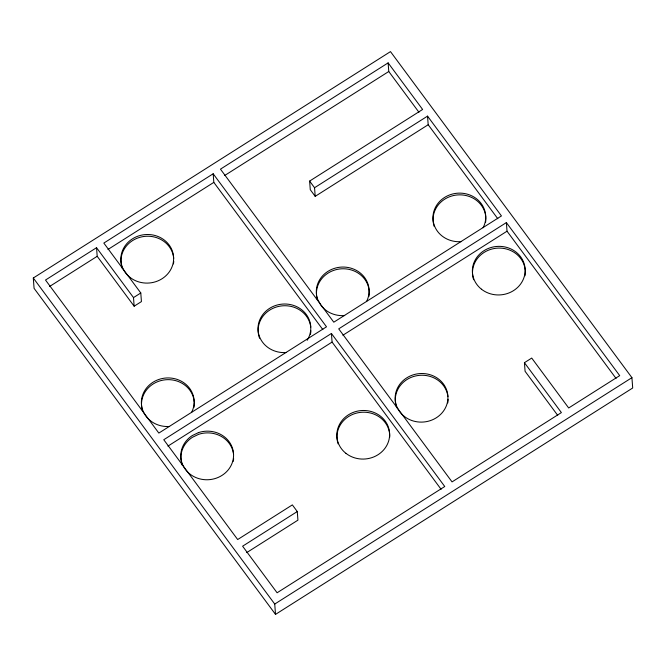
<?xml version="1.0" encoding="UTF-8"?>
<svg xmlns="http://www.w3.org/2000/svg" width="666" height="666" viewBox="0 0 666 666"><rect width="100%" height="100%" fill="white"/><g stroke="black" fill="none" stroke-linecap="round" stroke-linejoin="round"><path stroke-width="1" d="M33.3 278.005L390.484 51.615L631.926 377.664L632.7 387.995L275.516 614.385L34.074 288.336L33.3 278.005L274.733 604.054L275.516 614.385M96.545 247.694L45.513 280.036L158.841 433.083L326.507 326.815L213.178 173.776L103.829 243.073L140.784 292.982L141.433 301.59L134.149 306.21L97.194 256.302L96.545 247.694L133.5 297.602L134.149 306.21M315.201 196.345L310.273 189.693L309.623 181.077L422.619 109.465L388.128 62.887L220.463 169.156L333.791 322.194L501.448 215.934L427.539 116.125L314.552 187.737L315.201 196.345L428.188 124.733L427.539 116.125M49.625 286.455L97.194 256.302M107.975 249.467L213.819 182.384L213.178 173.776M224.625 175.541L388.769 71.503L388.128 62.887M133.5 297.602L140.784 292.982M297.277 511.546L242.607 546.203L277.098 592.782L444.755 486.513L331.427 333.475L163.769 439.735L237.679 539.543L292.349 504.895L297.277 511.546L297.927 520.154L246.728 552.605M506.376 222.586L338.719 328.854L452.048 481.893L561.388 412.595L524.433 362.687L531.726 358.067L568.681 407.975L619.705 375.632L506.376 222.586L507.026 231.202L616.042 378.421M167.932 446.12L332.076 342.083L331.427 333.475M342.882 335.239L507.026 231.202M274.733 604.054L631.926 377.664M388.769 71.503L418.947 112.254M428.188 124.733L497.785 218.723M557.725 415.384L525.083 371.295L524.433 362.687M309.623 181.077L314.552 187.737M213.819 182.384L322.835 329.603M332.076 342.083L441.092 489.302M320.413 304.412L317.79 299.658A26.407 24.292 -4.3 0 1 344.189 267.066A26.407 24.292 -4.3 0 1 366.491 301.615M320.854 305.203L320.895 305.286A26.407 24.292 -4.3 0 0 344.68 315.559M434.215 226.515A26.407 24.292 -4.3 0 1 457.6 194.93A26.407 24.292 -4.3 0 1 485.556 222.569M448.068 399.325A26.407 24.292 -4.3 0 1 447.76 402.955M396.728 407.759A26.407 24.292 -4.3 0 1 415.909 375.89A26.407 24.292 -4.3 0 1 447.918 396.611M338.103 443.864A26.407 24.292 -4.3 0 1 360.015 412.429A26.407 24.292 -4.3 0 1 389.735 437.196M310.897 330.727A26.407 24.292 -4.3 0 1 310.439 334.34M259.574 338.253A26.407 24.292 -4.3 0 1 278.754 306.385A26.407 24.292 -4.3 0 1 310.764 327.106M317.615 300.524A26.407 24.292 -4.3 0 1 316.608 296.087M316.517 295.188A26.407 24.292 -4.3 0 1 343.831 268.773A26.407 24.292 -4.3 0 1 368.939 296.395M173.743 261.222A26.407 24.292 -4.3 0 1 173.451 263.952M122.419 268.748A26.407 24.292 -4.3 0 1 142.083 236.78A26.407 24.292 -4.3 0 1 173.701 258.5M194.272 402.83A26.407 24.292 -4.3 0 1 193.972 407.376M142.366 410.447A26.407 24.292 -4.3 0 1 163.57 380.028A26.407 24.292 -4.3 0 1 194.222 401.931M233.633 458.641A26.407 24.292 -4.3 0 1 233.258 461.347M182.417 465.551A26.407 24.292 -4.3 0 1 192.391 437.312L198.535 434.365A26.407 24.292 -4.3 0 1 233.533 454.112M525.266 271.262A26.407 24.292 -4.3 0 1 524.975 275.807M473.634 279.745A26.407 24.292 -4.3 0 1 494.08 248.543A26.407 24.292 -4.3 0 1 525.216 270.354M461.205 241.641A26.407 24.292 -4.3 0 1 433.083 215.21A26.407 24.292 -4.3 0 1 466.591 193.972A26.407 24.292 -4.3 0 1 483.075 227.78M169.63 426.448A26.407 24.292 -4.3 0 1 141.508 400.016A26.407 24.292 -4.3 0 1 175.008 378.779A26.407 24.292 -4.3 0 1 191.492 412.587M286.255 352.522A26.407 24.292 -4.3 0 1 258.217 325.491A26.407 24.292 -4.3 0 1 292.89 305.203A26.407 24.292 -4.3 0 1 307.201 340.276M198.401 432.642L192.258 435.589A26.407 24.292 -4.3 0 0 193.748 476.54A26.407 24.292 -4.3 0 0 233.45 457.525A26.407 24.292 -4.3 0 0 198.401 432.642M345.929 453.33A26.407 24.292 -4.3 0 0 389.144 439.085A26.407 24.292 -4.3 0 0 354.612 411.904A26.407 24.292 -4.3 0 0 345.929 453.33M481.46 289.21A26.407 24.292 -4.3 0 0 524.675 274.975A26.407 24.292 -4.3 0 0 490.143 247.785A26.407 24.292 -4.3 0 0 481.46 289.21M404.245 416.367A26.407 24.292 -4.3 0 0 447.46 402.131A26.407 24.292 -4.3 0 0 412.928 374.941A26.407 24.292 -4.3 0 0 404.245 416.367M129.945 277.356A26.407 24.292 -4.3 0 0 173.152 263.12A26.407 24.292 -4.3 0 0 138.62 235.93A26.407 24.292 -4.3 0 0 129.945 277.356"/></g></svg>
